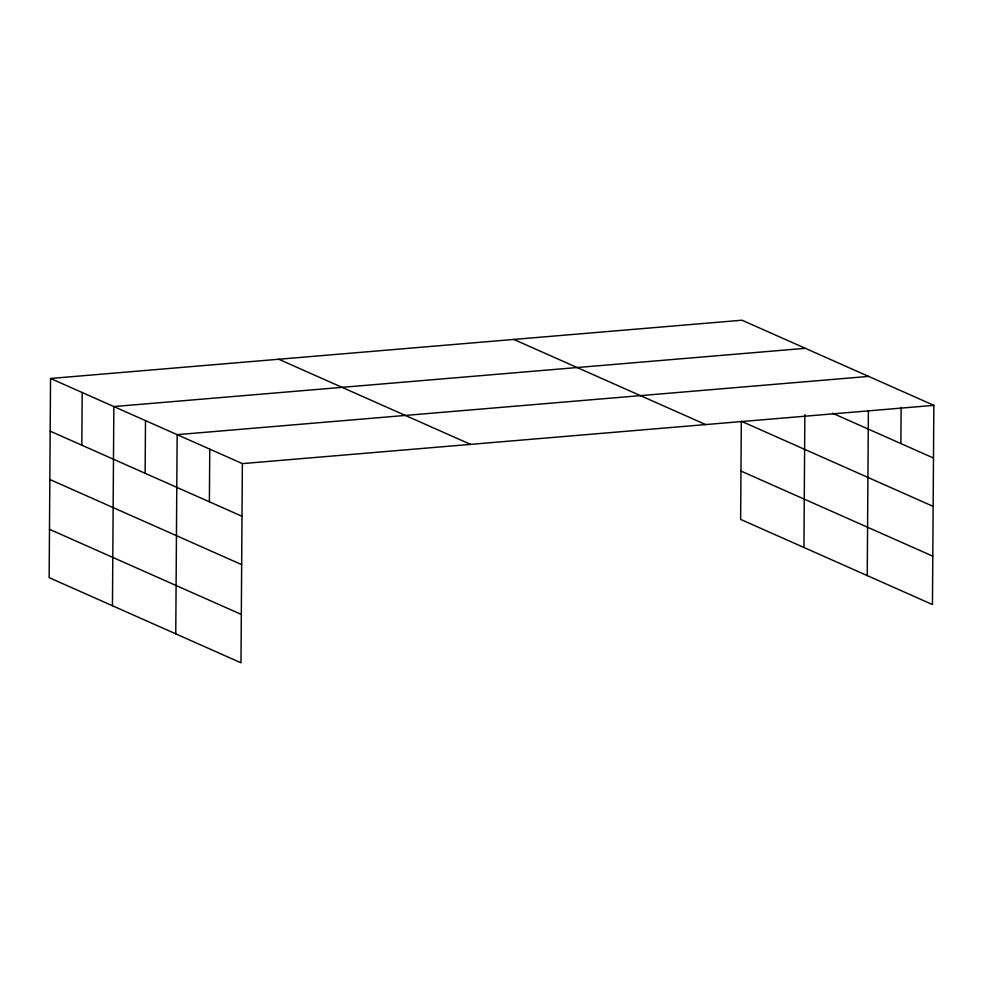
<?xml version="1.0" encoding="UTF-8"?>
<svg xmlns="http://www.w3.org/2000/svg" width="983" height="983" viewBox="0 0 983 983"><rect width="100%" height="100%" fill="white"/><g stroke="black" fill="none" stroke-linecap="round" stroke-linejoin="round"><path stroke-width="1.47" d="M50.538 378.467L49.15 577.648L240.982 662.788L242.371 463.607L50.538 378.467L742.018 320.212L933.85 405.352L932.462 604.533L740.629 519.393L741.317 421.24L933.15 506.368M81.822 445.201L82.191 392.512M112.455 605.749L113.844 406.569L805.323 348.314M145.128 473.29L145.496 420.613M175.76 633.838L177.149 434.658L868.628 376.403M209.391 501.809L209.76 449.133M803.934 547.494L804.856 414.593M867.239 575.583L868.382 411.017M900.87 443.554L901.128 407.429M242.371 463.607L933.85 405.352M832.478 413.204L933.481 458.029M513.826 339.442L705.659 424.57M740.973 471.054L932.793 556.181M278.73 359.25L470.562 444.377M50.17 431.144L242.002 516.284M49.838 479.495L241.671 564.623M49.482 529.309L241.314 614.436"/></g></svg>
